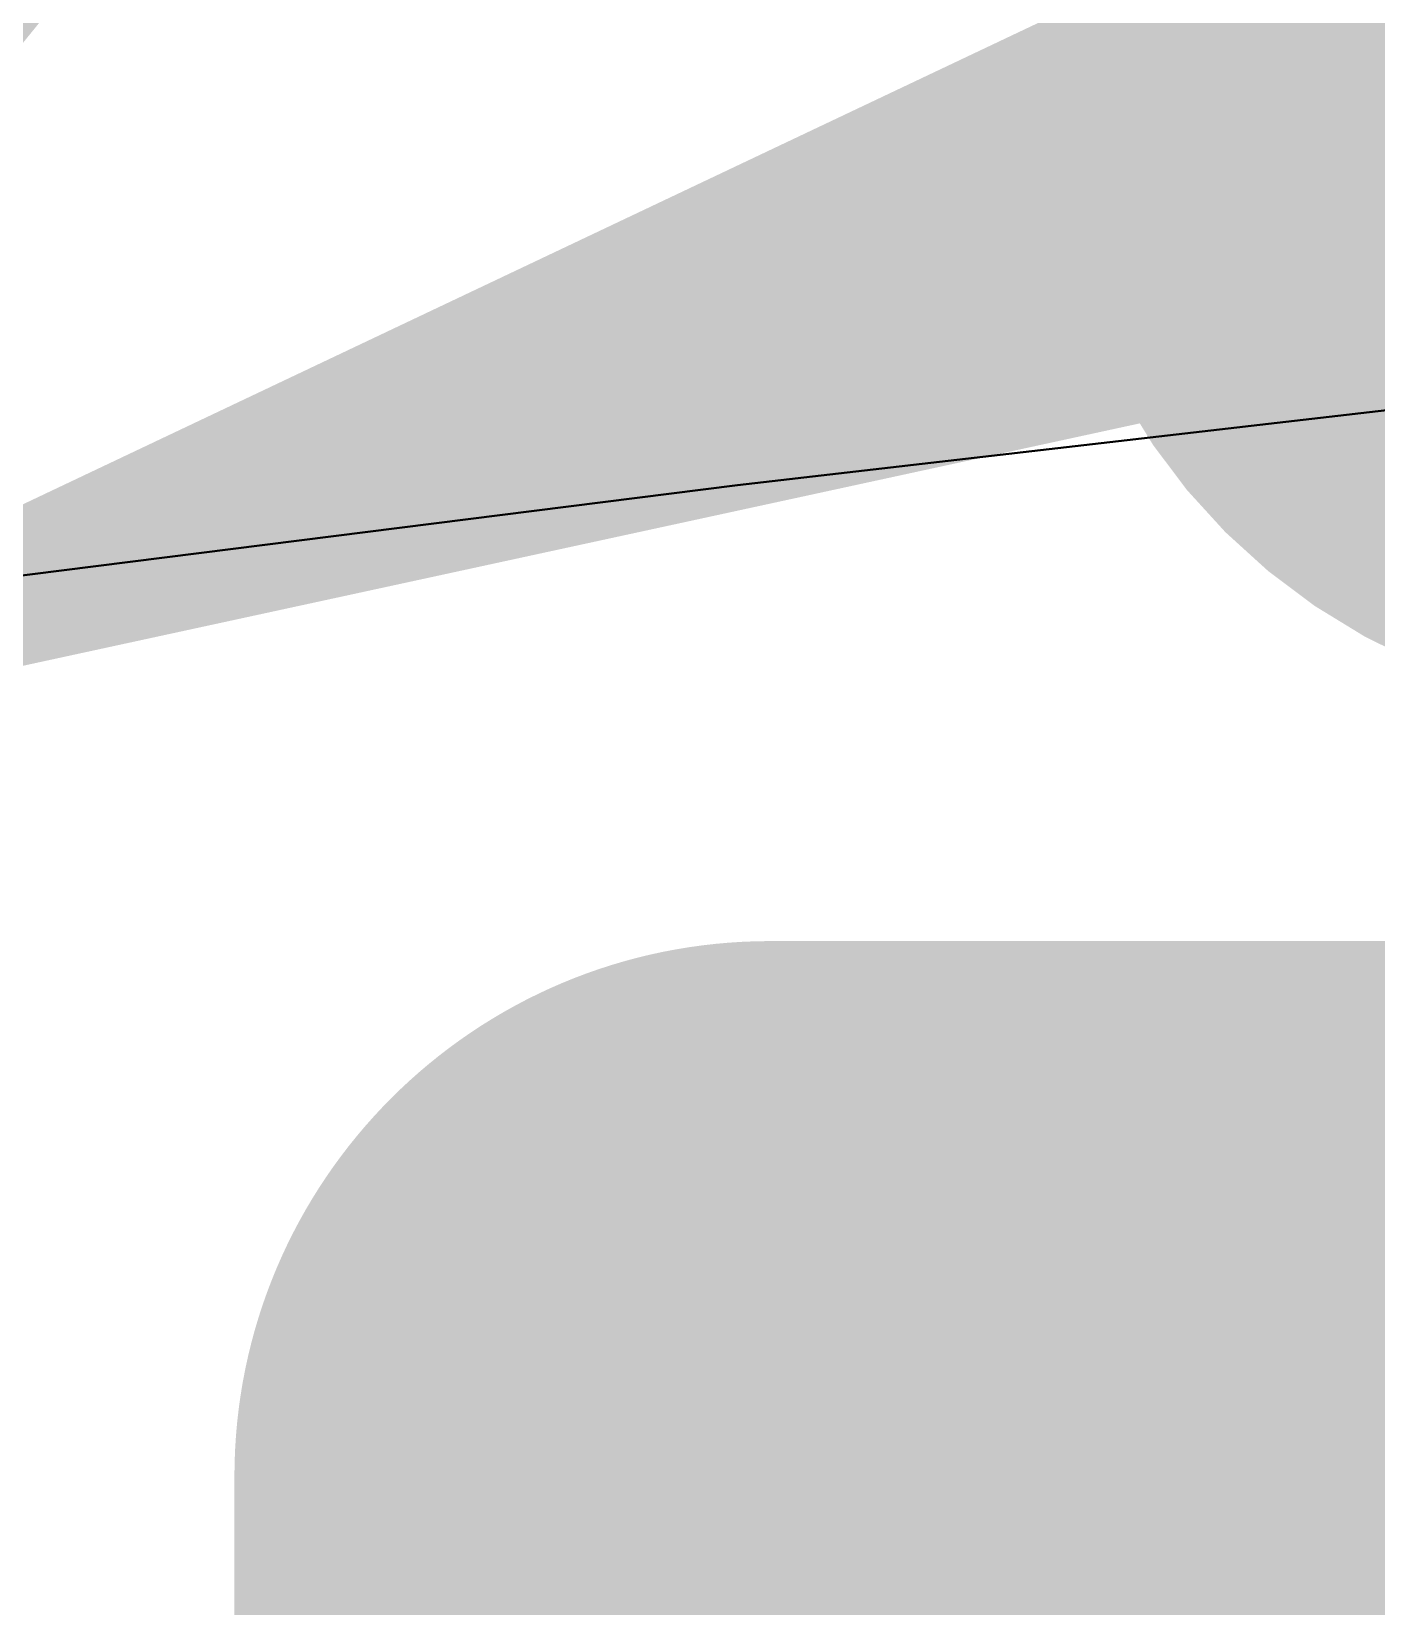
# Model space of a CAD drawing. Extents: x 88833 to 97610, y 5963373 to 5974710.
# Drawn here: x 95502.28 to 95517.34, y 5964346.21 to 5964363.85 of the extents above; entities that cross this region are included whole.
import ezdxf

# ---------------------------------------------------------------- set-up
doc = ezdxf.new("R2010")
doc.units = 0
doc.header["$LTSCALE"] = 5
doc.linetypes.add('DASHDOT', pattern=[25.4, 12.7, -6.35, 0, -6.35])
doc.layers.add('AS-RECON EXISTING', color=151, linetype='DASHDOT', lineweight=40)
doc.layers.add('P-APEX RECON PAY ITEMS', color=240, linetype='Continuous')
doc.styles.add('80', font='ARIALN.TTF', dxfattribs={"height": 10})

# ---------------------------------------------------------------- blocks, each defined once
blk = doc.blocks.new('*U896')
at = {"color": 240, "flags": 128}
blk.add_lwpolyline([(-35.675, -51.922, 0, 10, 0), (0, 0, 5, 5, 0)], format="xyseb", dxfattribs=at)
at = {"color": 4, "style": '80'}
blk.add_attdef('OTHER_001', (-14.696, -5.003), '', height=10, dxfattribs=at)
blk = doc.blocks.new('*U897')
at = {"true_color": 0xffffa8}
h = blk.add_hatch(color=51, dxfattribs=at)
edge = h.paths.add_edge_path()
edge.add_line((-19, -20), (19, -20))
edge.add_arc((19, -14), 6, 270, 360)
edge.add_line((25, -14), (25, 12.5))
edge.add_arc((19, 12.5), 6, 0, 90)
edge.add_line((19, 18.5), (-19, 18.5))
edge.add_arc((-19, 12.5), 6, 90, 180)
edge.add_line((-25, 12.5), (-25, -14))
edge.add_arc((-19, -14), 6, 180, 270)
at = {"color": 240, "flags": 128}
blk.add_lwpolyline([(-19, -20, 3, 3, 0), (19, -20, 3, 3, 0.414214), (25, -14, 3, 3, 0), (25, 12.5, 3, 0, 0.414214), (19, 18.5, 0, 0, 0), (-19, 18.5, 0, 0, 0.414214), (-25, 12.5, 0, 0, 0), (-25, -14, 0, 3, 0.414214)], format="xyseb", close=True, dxfattribs=at)
at = {"color": 4, "style": '80'}
blk.add_attdef('OTHER_001', (-14.696, -5.003), '', height=10, dxfattribs=at)
blk = doc.blocks.new('*U1116')
at = {"true_color": 0xffffa8}
h = blk.add_hatch(color=51, dxfattribs=at)
edge = h.paths.add_edge_path()
edge.add_line((-16.5, -11.5), (16.5, -11.5))
edge.add_arc((16.5, -5.5), 6, 270, 360)
edge.add_line((22.5, -5.5), (22.5, 4))
edge.add_arc((16.5, 4), 6, 0, 90)
edge.add_line((16.5, 10), (-16.5, 10))
edge.add_arc((-16.5, 4), 6, 90, 180)
edge.add_line((-22.5, 4), (-22.5, -5.5))
edge.add_arc((-16.5, -5.5), 6, 180, 270)
at = {"color": 240, "flags": 128}
blk.add_lwpolyline([(-16.5, -11.5, 3, 3, 0), (16.5, -11.5, 3, 3, 0.414214), (22.5, -5.5, 3, 3, 0), (22.5, 4, 3, 0, 0.414214), (16.5, 10, 0, 0, 0), (-16.5, 10, 0, 0, 0.414214), (-22.5, 4, 0, 0, 0), (-22.5, -5.5, 0, 3, 0.414214)], format="xyseb", close=True, dxfattribs=at)
blk.add_lwpolyline([(-41.142, -14.015, 0, 10, 0), (0, 0, 5, 5, 0)], format="xyseb", dxfattribs=at)
at = {"color": 4, "style": '80'}
blk.add_attdef('OTHER_001', (-14.696, -5.003), '', height=10, dxfattribs=at)

msp = doc.modelspace()

# ---------------------------------------------------------------- linework, layer by layer
at = {"layer": 'AS-RECON EXISTING', "flags": 128}
msp.add_lwpolyline([(95561.414, 5964363.441), (95558.843, 5964363.495), (95548.773, 5964363.401), (95533.483, 5964361.168), (95524.337, 5964360.399), (95510.186, 5964358.766), (95496.48, 5964357.036), (95495.22, 5964356.852)], dxfattribs=at)

# ---------------------------------------------------------------- block references
at = {"layer": 'P-APEX RECON PAY ITEMS'}
for name, p in [('*U896', (95532.483, 5964409.004)), ('*U1116', (95536.297, 5964369.231)), ('*U897', (95529.555, 5964335.16))]:
    msp.add_blockref(name, p, dxfattribs=at)

doc.saveas('drawing.dxf')
